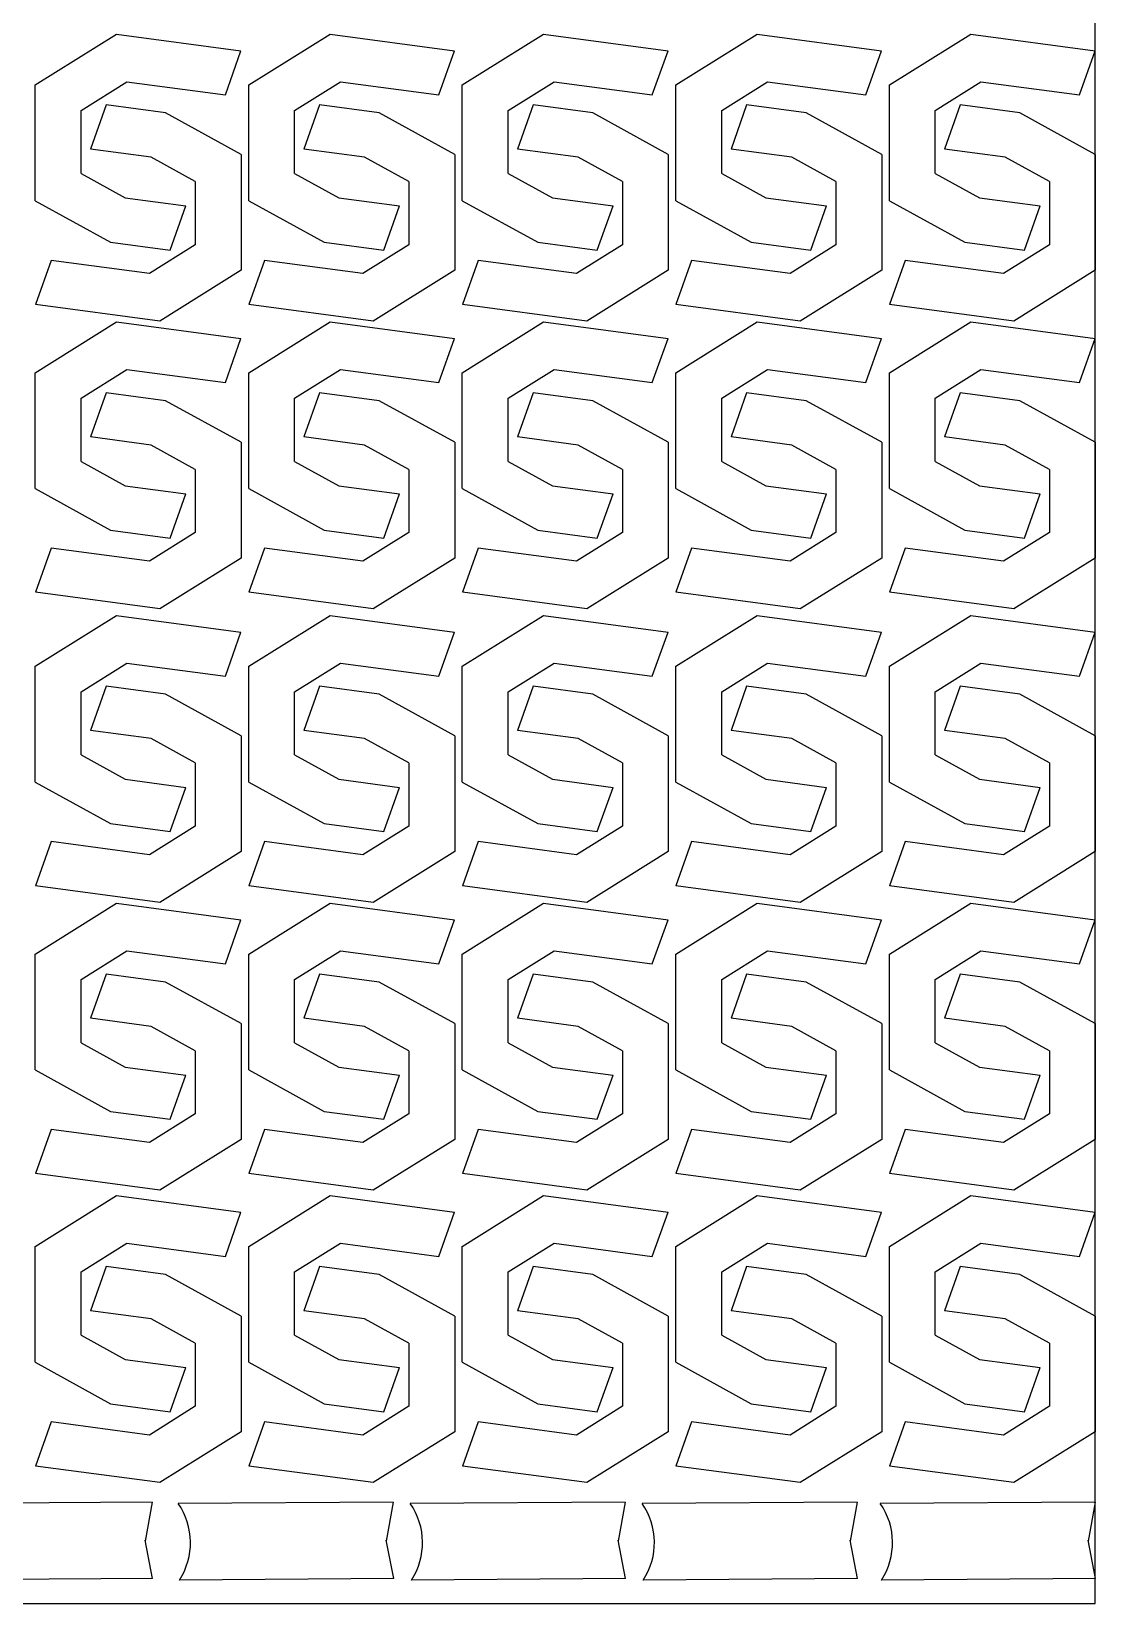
# Model space of a CAD drawing. Header units: millimetres. Extents: x 47861 to 59117, y 10924 to 15324.
# Drawn here: x 58421 to 59117, y 11010 to 12038 of the extents above; entities that cross this region are included whole.
import ezdxf

# ---------------------------------------------------------------- set-up
doc = ezdxf.new("R2010")
doc.units = ezdxf.units.MM

msp = doc.modelspace()

# ---------------------------------------------------------------- linework, layer by layer
at = {"color": 2}
for p, q in [((59117.3, 11009.5), (59117.3, 14809.5)), ((58423.8, 12002.7), (58477, 12036)), ((58477, 12036), (58558.4, 12025.1)), ((58563.5, 12002.7), (58616.7, 12036)), ((58616.7, 12036), (58698.1, 12025.1)), ((58703.2, 12002.7), (58756.4, 12036)), ((58756.4, 12036), (58837.8, 12025.1)), ((58842.9, 12002.7), (58896.1, 12036)), ((58896.1, 12036), (58977.5, 12025.1)), ((58982.6, 12002.7), (59035.8, 12036)), ((59035.8, 12036), (59117.2, 12025.1)), ((58548.2, 11996.2), (58558.4, 12025.1)), ((58687.8, 11996.2), (58698.1, 12025.1)), ((58827.5, 11996.2), (58837.8, 12025.1)), ((58967.2, 11996.2), (58977.5, 12025.1)), ((59106.9, 11996.2), (59117.2, 12025.1)), ((58423.8, 11927), (58423.8, 12002.7)), ((58453.8, 11986.1), (58483.8, 12004.8)), ((58483.8, 12004.8), (58548.2, 11996.2)), ((58563.5, 11927), (58563.5, 12002.7)), ((58593.5, 11986.1), (58623.5, 12004.8)), ((58623.5, 12004.8), (58687.8, 11996.2)), ((58703.2, 11927), (58703.2, 12002.7)), ((58733.2, 11986.1), (58763.2, 12004.8)), ((58763.2, 12004.8), (58827.5, 11996.2)), ((58842.9, 11927), (58842.9, 12002.7)), ((58872.9, 11986.1), (58902.8, 12004.8)), ((58902.8, 12004.8), (58967.2, 11996.2)), ((58982.6, 11927), (58982.6, 12002.7)), ((59012.6, 11986.1), (59042.5, 12004.8)), ((59042.5, 12004.8), (59106.9, 11996.2)), ((58470.1, 11989.6), (58459.9, 11960.7)), ((58509.1, 11984.4), (58470.1, 11989.6)), ((58609.8, 11989.6), (58599.6, 11960.7)), ((58648.8, 11984.4), (58609.8, 11989.6)), ((58749.5, 11989.6), (58739.3, 11960.7)), ((58788.5, 11984.4), (58749.5, 11989.6)), ((58889.2, 11989.6), (58879, 11960.7)), ((58928.2, 11984.4), (58889.2, 11989.6)), ((59028.9, 11989.6), (59018.7, 11960.7)), ((59067.9, 11984.4), (59028.9, 11989.6)), ((58453.8, 11944.8), (58453.8, 11986.1)), ((58558.5, 11957.2), (58509.1, 11984.4)), ((58593.5, 11944.8), (58593.5, 11986.1)), ((58698.2, 11957.2), (58648.8, 11984.4)), ((58733.2, 11944.8), (58733.2, 11986.1)), ((58837.9, 11957.2), (58788.5, 11984.4)), ((58872.9, 11944.8), (58872.9, 11986.1)), ((58977.6, 11957.2), (58928.2, 11984.4)), ((59012.6, 11944.8), (59012.6, 11986.1)), ((59117.3, 11957.2), (59067.9, 11984.4)), ((58499.6, 11955.4), (58459.9, 11960.7)), ((58639.3, 11955.4), (58599.6, 11960.7)), ((58779, 11955.4), (58739.3, 11960.7)), ((58918.7, 11955.4), (58879, 11960.7)), ((59058.4, 11955.4), (59018.7, 11960.7)), ((58528.5, 11939.5), (58499.6, 11955.4)), ((58558.5, 11957.2), (58558.5, 11881.5)), ((58668.2, 11939.5), (58639.3, 11955.4)), ((58698.2, 11957.2), (58698.2, 11881.5)), ((58807.9, 11939.5), (58779, 11955.4)), ((58837.9, 11957.2), (58837.9, 11881.5)), ((58947.6, 11939.5), (58918.7, 11955.4)), ((58977.6, 11957.2), (58977.6, 11881.5)), ((59087.3, 11939.5), (59058.4, 11955.4)), ((59117.3, 11957.2), (59117.3, 11881.5)), ((58453.8, 11944.8), (58482.7, 11928.8)), ((58528.5, 11939.5), (58528.5, 11898.2)), ((58593.5, 11944.8), (58622.4, 11928.8)), ((58668.2, 11939.5), (58668.2, 11898.2)), ((58733.2, 11944.8), (58762.1, 11928.8)), ((58807.9, 11939.5), (58807.9, 11898.2)), ((58872.9, 11944.8), (58901.8, 11928.8)), ((58947.6, 11939.5), (58947.6, 11898.2)), ((59012.6, 11944.8), (59041.5, 11928.8)), ((59087.3, 11939.5), (59087.3, 11898.2)), ((58482.7, 11928.8), (58522.4, 11923.6)), ((58622.4, 11928.8), (58662.1, 11923.6)), ((58762.1, 11928.8), (58801.8, 11923.6)), ((58901.8, 11928.8), (58941.5, 11923.6)), ((59041.5, 11928.8), (59081.2, 11923.6)), ((58423.8, 11927), (58473.1, 11899.8)), ((58512.1, 11894.7), (58522.4, 11923.6)), ((58563.5, 11927), (58612.8, 11899.8)), ((58651.8, 11894.7), (58662.1, 11923.6)), ((58703.2, 11927), (58752.5, 11899.8)), ((58791.5, 11894.7), (58801.8, 11923.6)), ((58842.9, 11927), (58892.2, 11899.8)), ((58931.2, 11894.7), (58941.5, 11923.6)), ((58982.6, 11927), (59031.9, 11899.8)), ((59070.9, 11894.7), (59081.2, 11923.6)), ((58473.1, 11899.8), (58512.1, 11894.7)), ((58528.5, 11898.2), (58498.5, 11879.4)), ((58612.8, 11899.8), (58651.8, 11894.7)), ((58668.2, 11898.2), (58638.2, 11879.4)), ((58752.5, 11899.8), (58791.5, 11894.7)), ((58807.9, 11898.2), (58777.9, 11879.4)), ((58892.2, 11899.8), (58931.2, 11894.7)), ((58947.6, 11898.2), (58917.6, 11879.4)), ((59031.9, 11899.8), (59070.9, 11894.7)), ((59087.3, 11898.2), (59057.3, 11879.4)), ((58434.1, 11888), (58423.9, 11859.1)), ((58498.5, 11879.4), (58434.1, 11888)), ((58573.8, 11888), (58563.6, 11859.1)), ((58638.2, 11879.4), (58573.8, 11888)), ((58713.5, 11888), (58703.3, 11859.1)), ((58777.9, 11879.4), (58713.5, 11888)), ((58853.2, 11888), (58843, 11859.1)), ((58917.6, 11879.4), (58853.2, 11888)), ((58992.9, 11888), (58982.7, 11859.1)), ((59057.3, 11879.4), (58992.9, 11888)), ((58558.5, 11881.5), (58505.3, 11848.3)), ((58698.2, 11881.5), (58644.9, 11848.3)), ((58837.9, 11881.5), (58784.6, 11848.3)), ((58977.6, 11881.5), (58924.3, 11848.3)), ((59117.3, 11881.5), (59064, 11848.3)), ((58505.3, 11848.3), (58423.9, 11859.1)), ((58644.9, 11848.3), (58563.6, 11859.1)), ((58784.6, 11848.3), (58703.3, 11859.1)), ((58924.3, 11848.3), (58843, 11859.1)), ((59064, 11848.3), (58982.7, 11859.1)), ((58423.8, 11814.5), (58477, 11847.7)), ((58477, 11847.7), (58558.4, 11836.9)), ((58563.5, 11814.5), (58616.7, 11847.7)), ((58616.7, 11847.7), (58698.1, 11836.9)), ((58703.2, 11814.5), (58756.4, 11847.7)), ((58756.4, 11847.7), (58837.8, 11836.9)), ((58842.9, 11814.5), (58896.1, 11847.7)), ((58896.1, 11847.7), (58977.5, 11836.9)), ((58982.6, 11814.5), (59035.8, 11847.7)), ((59035.8, 11847.7), (59117.2, 11836.9)), ((58548.2, 11808), (58558.4, 11836.9)), ((58687.8, 11808), (58698.1, 11836.9)), ((58827.5, 11808), (58837.8, 11836.9)), ((58967.2, 11808), (58977.5, 11836.9)), ((59106.9, 11808), (59117.2, 11836.9)), ((58423.8, 11738.8), (58423.8, 11814.5)), ((58453.8, 11797.8), (58483.8, 11816.6)), ((58483.8, 11816.6), (58548.2, 11808)), ((58563.5, 11738.8), (58563.5, 11814.5)), ((58593.5, 11797.8), (58623.5, 11816.6)), ((58623.5, 11816.6), (58687.8, 11808)), ((58703.2, 11738.8), (58703.2, 11814.5)), ((58733.2, 11797.8), (58763.2, 11816.6)), ((58763.2, 11816.6), (58827.5, 11808)), ((58842.9, 11738.8), (58842.9, 11814.5)), ((58872.9, 11797.8), (58902.8, 11816.6)), ((58902.8, 11816.6), (58967.2, 11808)), ((58982.6, 11738.8), (58982.6, 11814.5)), ((59012.6, 11797.8), (59042.5, 11816.6)), ((59042.5, 11816.6), (59106.9, 11808)), ((58453.8, 11756.5), (58453.8, 11797.8)), ((58470.1, 11801.4), (58459.9, 11772.5)), ((58509.1, 11796.2), (58470.1, 11801.4)), ((58558.5, 11769), (58509.1, 11796.2)), ((58593.5, 11756.5), (58593.5, 11797.8)), ((58609.8, 11801.4), (58599.6, 11772.5)), ((58648.8, 11796.2), (58609.8, 11801.4)), ((58698.2, 11769), (58648.8, 11796.2)), ((58733.2, 11756.5), (58733.2, 11797.8)), ((58749.5, 11801.4), (58739.3, 11772.5)), ((58788.5, 11796.2), (58749.5, 11801.4)), ((58837.9, 11769), (58788.5, 11796.2)), ((58872.9, 11756.5), (58872.9, 11797.8)), ((58889.2, 11801.4), (58879, 11772.5)), ((58928.2, 11796.2), (58889.2, 11801.4)), ((58977.6, 11769), (58928.2, 11796.2)), ((59012.6, 11756.5), (59012.6, 11797.8)), ((59028.9, 11801.4), (59018.7, 11772.5)), ((59067.9, 11796.2), (59028.9, 11801.4)), ((59117.3, 11769), (59067.9, 11796.2)), ((58499.6, 11767.2), (58459.9, 11772.5)), ((58528.5, 11751.2), (58499.6, 11767.2)), ((58558.5, 11769), (58558.5, 11693.3)), ((58639.3, 11767.2), (58599.6, 11772.5)), ((58668.2, 11751.2), (58639.3, 11767.2)), ((58698.2, 11769), (58698.2, 11693.3)), ((58779, 11767.2), (58739.3, 11772.5)), ((58807.9, 11751.2), (58779, 11767.2)), ((58837.9, 11769), (58837.9, 11693.3)), ((58918.7, 11767.2), (58879, 11772.5)), ((58947.6, 11751.2), (58918.7, 11767.2)), ((58977.6, 11769), (58977.6, 11693.3)), ((59058.4, 11767.2), (59018.7, 11772.5)), ((59087.3, 11751.2), (59058.4, 11767.2)), ((59117.3, 11769), (59117.3, 11693.3)), ((58453.8, 11756.5), (58482.7, 11740.6)), ((58593.5, 11756.5), (58622.4, 11740.6)), ((58733.2, 11756.5), (58762.1, 11740.6)), ((58872.9, 11756.5), (58901.8, 11740.6)), ((59012.6, 11756.5), (59041.5, 11740.6)), ((58528.5, 11751.2), (58528.5, 11709.9)), ((58668.2, 11751.2), (58668.2, 11709.9)), ((58807.9, 11751.2), (58807.9, 11709.9)), ((58947.6, 11751.2), (58947.6, 11709.9)), ((59087.3, 11751.2), (59087.3, 11709.9)), ((58423.8, 11738.8), (58473.1, 11711.6)), ((58482.7, 11740.6), (58522.4, 11735.3)), ((58512.1, 11706.4), (58522.4, 11735.3)), ((58563.5, 11738.8), (58612.8, 11711.6)), ((58622.4, 11740.6), (58662.1, 11735.3)), ((58651.8, 11706.4), (58662.1, 11735.3)), ((58703.2, 11738.8), (58752.5, 11711.6)), ((58762.1, 11740.6), (58801.8, 11735.3)), ((58791.5, 11706.4), (58801.8, 11735.3)), ((58842.9, 11738.8), (58892.2, 11711.6)), ((58901.8, 11740.6), (58941.5, 11735.3)), ((58931.2, 11706.4), (58941.5, 11735.3)), ((58982.6, 11738.8), (59031.9, 11711.6)), ((59041.5, 11740.6), (59081.2, 11735.3)), ((59070.9, 11706.4), (59081.2, 11735.3)), ((58473.1, 11711.6), (58512.1, 11706.4)), ((58612.8, 11711.6), (58651.8, 11706.4)), ((58752.5, 11711.6), (58791.5, 11706.4)), ((58892.2, 11711.6), (58931.2, 11706.4)), ((59031.9, 11711.6), (59070.9, 11706.4)), ((58528.5, 11709.9), (58498.5, 11691.2)), ((58668.2, 11709.9), (58638.2, 11691.2)), ((58807.9, 11709.9), (58777.9, 11691.2)), ((58947.6, 11709.9), (58917.6, 11691.2)), ((59087.3, 11709.9), (59057.3, 11691.2)), ((58434.1, 11699.8), (58423.9, 11670.9)), ((58498.5, 11691.2), (58434.1, 11699.8)), ((58558.5, 11693.3), (58505.3, 11660)), ((58573.8, 11699.8), (58563.6, 11670.9)), ((58638.2, 11691.2), (58573.8, 11699.8)), ((58698.2, 11693.3), (58644.9, 11660)), ((58713.5, 11699.8), (58703.3, 11670.9)), ((58777.9, 11691.2), (58713.5, 11699.8)), ((58837.9, 11693.3), (58784.6, 11660)), ((58853.2, 11699.8), (58843, 11670.9)), ((58917.6, 11691.2), (58853.2, 11699.8)), ((58977.6, 11693.3), (58924.3, 11660)), ((58992.9, 11699.8), (58982.7, 11670.9)), ((59057.3, 11691.2), (58992.9, 11699.8)), ((59117.3, 11693.3), (59064, 11660)), ((58505.3, 11660), (58423.9, 11670.9)), ((58644.9, 11660), (58563.6, 11670.9)), ((58784.6, 11660), (58703.3, 11670.9)), ((58924.3, 11660), (58843, 11670.9)), ((59064, 11660), (58982.7, 11670.9)), ((58423.8, 11622.5), (58477, 11655.8)), ((58477, 11655.8), (58558.4, 11644.9)), ((58563.5, 11622.5), (58616.7, 11655.8)), ((58616.7, 11655.8), (58698.1, 11644.9)), ((58703.2, 11622.5), (58756.4, 11655.8)), ((58756.4, 11655.8), (58837.8, 11644.9)), ((58842.9, 11622.5), (58896.1, 11655.8)), ((58896.1, 11655.8), (58977.5, 11644.9)), ((58982.6, 11622.5), (59035.8, 11655.8)), ((59035.8, 11655.8), (59117.2, 11644.9)), ((58548.2, 11616), (58558.4, 11644.9)), ((58687.8, 11616), (58698.1, 11644.9)), ((58827.5, 11616), (58837.8, 11644.9)), ((58967.2, 11616), (58977.5, 11644.9)), ((59106.9, 11616), (59117.2, 11644.9)), ((58423.8, 11546.8), (58423.8, 11622.5)), ((58453.8, 11605.9), (58483.8, 11624.6)), ((58483.8, 11624.6), (58548.2, 11616)), ((58563.5, 11546.8), (58563.5, 11622.5)), ((58593.5, 11605.9), (58623.5, 11624.6)), ((58623.5, 11624.6), (58687.8, 11616)), ((58703.2, 11546.8), (58703.2, 11622.5)), ((58733.2, 11605.9), (58763.2, 11624.6)), ((58763.2, 11624.6), (58827.5, 11616)), ((58842.9, 11546.8), (58842.9, 11622.5)), ((58872.9, 11605.9), (58902.8, 11624.6)), ((58902.8, 11624.6), (58967.2, 11616)), ((58982.6, 11546.8), (58982.6, 11622.5)), ((59012.6, 11605.9), (59042.5, 11624.6)), ((59042.5, 11624.6), (59106.9, 11616)), ((58470.1, 11609.4), (58459.9, 11580.5)), ((58509.1, 11604.2), (58470.1, 11609.4)), ((58609.8, 11609.4), (58599.6, 11580.5)), ((58648.8, 11604.2), (58609.8, 11609.4)), ((58749.5, 11609.4), (58739.3, 11580.5)), ((58788.5, 11604.2), (58749.5, 11609.4)), ((58889.2, 11609.4), (58879, 11580.5)), ((58928.2, 11604.2), (58889.2, 11609.4)), ((59028.9, 11609.4), (59018.7, 11580.5)), ((59067.9, 11604.2), (59028.9, 11609.4)), ((58453.8, 11564.6), (58453.8, 11605.9)), ((58558.5, 11577), (58509.1, 11604.2)), ((58593.5, 11564.6), (58593.5, 11605.9)), ((58698.2, 11577), (58648.8, 11604.2)), ((58733.2, 11564.6), (58733.2, 11605.9)), ((58837.9, 11577), (58788.5, 11604.2)), ((58872.9, 11564.6), (58872.9, 11605.9)), ((58977.6, 11577), (58928.2, 11604.2)), ((59012.6, 11564.6), (59012.6, 11605.9)), ((59117.3, 11577), (59067.9, 11604.2)), ((58499.6, 11575.2), (58459.9, 11580.5)), ((58639.3, 11575.2), (58599.6, 11580.5)), ((58779, 11575.2), (58739.3, 11580.5)), ((58918.7, 11575.2), (58879, 11580.5)), ((59058.4, 11575.2), (59018.7, 11580.5)), ((58528.5, 11559.3), (58499.6, 11575.2)), ((58558.5, 11577), (58558.5, 11501.3)), ((58668.2, 11559.3), (58639.3, 11575.2)), ((58698.2, 11577), (58698.2, 11501.3)), ((58807.9, 11559.3), (58779, 11575.2)), ((58837.9, 11577), (58837.9, 11501.3)), ((58947.6, 11559.3), (58918.7, 11575.2)), ((58977.6, 11577), (58977.6, 11501.3)), ((59087.3, 11559.3), (59058.4, 11575.2)), ((59117.3, 11577), (59117.3, 11501.3)), ((58453.8, 11564.6), (58482.7, 11548.6)), ((58528.5, 11559.3), (58528.5, 11518)), ((58593.5, 11564.6), (58622.4, 11548.6)), ((58668.2, 11559.3), (58668.2, 11518)), ((58733.2, 11564.6), (58762.1, 11548.6)), ((58807.9, 11559.3), (58807.9, 11518)), ((58872.9, 11564.6), (58901.8, 11548.6)), ((58947.6, 11559.3), (58947.6, 11518)), ((59012.6, 11564.6), (59041.5, 11548.6)), ((59087.3, 11559.3), (59087.3, 11518)), ((58423.8, 11546.8), (58473.1, 11519.6)), ((58482.7, 11548.6), (58522.4, 11543.3)), ((58563.5, 11546.8), (58612.8, 11519.6)), ((58622.4, 11548.6), (58662.1, 11543.3)), ((58703.2, 11546.8), (58752.5, 11519.6)), ((58762.1, 11548.6), (58801.8, 11543.3)), ((58842.9, 11546.8), (58892.2, 11519.6)), ((58901.8, 11548.6), (58941.5, 11543.3)), ((58982.6, 11546.8), (59031.9, 11519.6)), ((59041.5, 11548.6), (59081.2, 11543.3)), ((58512.1, 11514.4), (58522.4, 11543.3)), ((58651.8, 11514.4), (58662.1, 11543.3)), ((58791.5, 11514.4), (58801.8, 11543.3)), ((58931.2, 11514.4), (58941.5, 11543.3)), ((59070.9, 11514.4), (59081.2, 11543.3)), ((58473.1, 11519.6), (58512.1, 11514.4)), ((58528.5, 11518), (58498.5, 11499.2)), ((58612.8, 11519.6), (58651.8, 11514.4)), ((58668.2, 11518), (58638.2, 11499.2)), ((58752.5, 11519.6), (58791.5, 11514.4)), ((58807.9, 11518), (58777.9, 11499.2)), ((58892.2, 11519.6), (58931.2, 11514.4)), ((58947.6, 11518), (58917.6, 11499.2)), ((59031.9, 11519.6), (59070.9, 11514.4)), ((59087.3, 11518), (59057.3, 11499.2)), ((58434.1, 11507.8), (58423.9, 11478.9)), ((58498.5, 11499.2), (58434.1, 11507.8)), ((58573.8, 11507.8), (58563.6, 11478.9)), ((58638.2, 11499.2), (58573.8, 11507.8)), ((58713.5, 11507.8), (58703.3, 11478.9)), ((58777.9, 11499.2), (58713.5, 11507.8)), ((58853.2, 11507.8), (58843, 11478.9)), ((58917.6, 11499.2), (58853.2, 11507.8)), ((58992.9, 11507.8), (58982.7, 11478.9)), ((59057.3, 11499.2), (58992.9, 11507.8)), ((58558.5, 11501.3), (58505.3, 11468.1)), ((58698.2, 11501.3), (58644.9, 11468.1)), ((58837.9, 11501.3), (58784.6, 11468.1)), ((58977.6, 11501.3), (58924.3, 11468.1)), ((59117.3, 11501.3), (59064, 11468.1)), ((58505.3, 11468.1), (58423.9, 11478.9)), ((58644.9, 11468.1), (58563.6, 11478.9)), ((58784.6, 11468.1), (58703.3, 11478.9)), ((58924.3, 11468.1), (58843, 11478.9)), ((59064, 11468.1), (58982.7, 11478.9)), ((58423.8, 11434.3), (58477, 11467.5)), ((58477, 11467.5), (58558.4, 11456.7)), ((58563.5, 11434.3), (58616.7, 11467.5)), ((58616.7, 11467.5), (58698.1, 11456.7)), ((58703.2, 11434.3), (58756.4, 11467.5)), ((58756.4, 11467.5), (58837.8, 11456.7)), ((58842.9, 11434.3), (58896.1, 11467.5)), ((58896.1, 11467.5), (58977.5, 11456.7)), ((58982.6, 11434.3), (59035.8, 11467.5)), ((59035.8, 11467.5), (59117.2, 11456.7)), ((58548.2, 11427.8), (58558.4, 11456.7)), ((58687.8, 11427.8), (58698.1, 11456.7)), ((58827.5, 11427.8), (58837.8, 11456.7)), ((58967.2, 11427.8), (58977.5, 11456.7)), ((59106.9, 11427.8), (59117.2, 11456.7)), ((58423.8, 11358.6), (58423.8, 11434.3)), ((58453.8, 11417.6), (58483.8, 11436.4)), ((58483.8, 11436.4), (58548.2, 11427.8)), ((58563.5, 11358.6), (58563.5, 11434.3)), ((58593.5, 11417.6), (58623.5, 11436.4)), ((58623.5, 11436.4), (58687.8, 11427.8)), ((58703.2, 11358.6), (58703.2, 11434.3)), ((58733.2, 11417.6), (58763.2, 11436.4)), ((58763.2, 11436.4), (58827.5, 11427.8)), ((58842.9, 11358.6), (58842.9, 11434.3)), ((58872.9, 11417.6), (58902.8, 11436.4)), ((58902.8, 11436.4), (58967.2, 11427.8)), ((58982.6, 11358.6), (58982.6, 11434.3)), ((59012.6, 11417.6), (59042.5, 11436.4)), ((59042.5, 11436.4), (59106.9, 11427.8)), ((58453.8, 11376.3), (58453.8, 11417.6)), ((58470.1, 11421.2), (58459.9, 11392.3)), ((58509.1, 11416), (58470.1, 11421.2)), ((58558.5, 11388.8), (58509.1, 11416)), ((58593.5, 11376.3), (58593.5, 11417.6)), ((58609.8, 11421.2), (58599.6, 11392.3)), ((58648.8, 11416), (58609.8, 11421.2)), ((58698.2, 11388.8), (58648.8, 11416)), ((58733.2, 11376.3), (58733.2, 11417.6)), ((58749.5, 11421.2), (58739.3, 11392.3)), ((58788.5, 11416), (58749.5, 11421.2)), ((58837.9, 11388.8), (58788.5, 11416)), ((58872.9, 11376.3), (58872.9, 11417.6)), ((58889.2, 11421.2), (58879, 11392.3)), ((58928.2, 11416), (58889.2, 11421.2)), ((58977.6, 11388.8), (58928.2, 11416)), ((59012.6, 11376.3), (59012.6, 11417.6)), ((59028.9, 11421.2), (59018.7, 11392.3)), ((59067.9, 11416), (59028.9, 11421.2)), ((59117.3, 11388.8), (59067.9, 11416)), ((58499.6, 11387), (58459.9, 11392.3)), ((58528.5, 11371), (58499.6, 11387)), ((58558.5, 11388.8), (58558.5, 11313.1)), ((58639.3, 11387), (58599.6, 11392.3)), ((58668.2, 11371), (58639.3, 11387)), ((58698.2, 11388.8), (58698.2, 11313.1)), ((58779, 11387), (58739.3, 11392.3)), ((58807.9, 11371), (58779, 11387)), ((58837.9, 11388.8), (58837.9, 11313.1)), ((58918.7, 11387), (58879, 11392.3)), ((58947.6, 11371), (58918.7, 11387)), ((58977.6, 11388.8), (58977.6, 11313.1)), ((59058.4, 11387), (59018.7, 11392.3)), ((59087.3, 11371), (59058.4, 11387)), ((59117.3, 11388.8), (59117.3, 11313.1)), ((58453.8, 11376.3), (58482.7, 11360.4)), ((58593.5, 11376.3), (58622.4, 11360.4)), ((58733.2, 11376.3), (58762.1, 11360.4)), ((58872.9, 11376.3), (58901.8, 11360.4)), ((59012.6, 11376.3), (59041.5, 11360.4)), ((58528.5, 11371), (58528.5, 11329.7)), ((58668.2, 11371), (58668.2, 11329.7)), ((58807.9, 11371), (58807.9, 11329.7)), ((58947.6, 11371), (58947.6, 11329.7)), ((59087.3, 11371), (59087.3, 11329.7)), ((58423.8, 11358.6), (58473.1, 11331.4)), ((58482.7, 11360.4), (58522.4, 11355.1)), ((58512.1, 11326.2), (58522.4, 11355.1)), ((58563.5, 11358.6), (58612.8, 11331.4)), ((58622.4, 11360.4), (58662.1, 11355.1)), ((58651.8, 11326.2), (58662.1, 11355.1)), ((58703.2, 11358.6), (58752.5, 11331.4)), ((58762.1, 11360.4), (58801.8, 11355.1)), ((58791.5, 11326.2), (58801.8, 11355.1)), ((58842.9, 11358.6), (58892.2, 11331.4)), ((58901.8, 11360.4), (58941.5, 11355.1)), ((58931.2, 11326.2), (58941.5, 11355.1)), ((58982.6, 11358.6), (59031.9, 11331.4)), ((59041.5, 11360.4), (59081.2, 11355.1)), ((59070.9, 11326.2), (59081.2, 11355.1)), ((58473.1, 11331.4), (58512.1, 11326.2)), ((58612.8, 11331.4), (58651.8, 11326.2)), ((58752.5, 11331.4), (58791.5, 11326.2)), ((58892.2, 11331.4), (58931.2, 11326.2)), ((59031.9, 11331.4), (59070.9, 11326.2)), ((58528.5, 11329.7), (58498.5, 11311)), ((58668.2, 11329.7), (58638.2, 11311)), ((58807.9, 11329.7), (58777.9, 11311)), ((58947.6, 11329.7), (58917.6, 11311)), ((59087.3, 11329.7), (59057.3, 11311)), ((58434.1, 11319.6), (58423.9, 11290.7)), ((58498.5, 11311), (58434.1, 11319.6)), ((58558.5, 11313.1), (58505.3, 11279.8)), ((58573.8, 11319.6), (58563.6, 11290.7)), ((58638.2, 11311), (58573.8, 11319.6)), ((58698.2, 11313.1), (58644.9, 11279.8)), ((58713.5, 11319.6), (58703.3, 11290.7)), ((58777.9, 11311), (58713.5, 11319.6)), ((58837.9, 11313.1), (58784.6, 11279.8)), ((58853.2, 11319.6), (58843, 11290.7)), ((58917.6, 11311), (58853.2, 11319.6)), ((58977.6, 11313.1), (58924.3, 11279.8)), ((58992.9, 11319.6), (58982.7, 11290.7)), ((59057.3, 11311), (58992.9, 11319.6)), ((59117.3, 11313.1), (59064, 11279.8)), ((58505.3, 11279.8), (58423.9, 11290.7)), ((58644.9, 11279.8), (58563.6, 11290.7)), ((58784.6, 11279.8), (58703.3, 11290.7)), ((58924.3, 11279.8), (58843, 11290.7)), ((59064, 11279.8), (58982.7, 11290.7)), ((58423.8, 11243), (58477, 11276.3)), ((58477, 11276.3), (58558.4, 11265.4)), ((58563.5, 11243), (58616.7, 11276.3)), ((58616.7, 11276.3), (58698.1, 11265.4)), ((58703.2, 11243), (58756.4, 11276.3)), ((58756.4, 11276.3), (58837.8, 11265.4)), ((58842.9, 11243), (58896.1, 11276.3)), ((58896.1, 11276.3), (58977.5, 11265.4)), ((58982.6, 11243), (59035.8, 11276.3)), ((59035.8, 11276.3), (59117.2, 11265.4)), ((58548.2, 11236.5), (58558.4, 11265.4)), ((58687.8, 11236.5), (58698.1, 11265.4)), ((58827.5, 11236.5), (58837.8, 11265.4)), ((58967.2, 11236.5), (58977.5, 11265.4)), ((59106.9, 11236.5), (59117.2, 11265.4)), ((58423.8, 11167.3), (58423.8, 11243)), ((58453.8, 11226.4), (58483.8, 11245.1)), ((58483.8, 11245.1), (58548.2, 11236.5)), ((58563.5, 11167.3), (58563.5, 11243)), ((58593.5, 11226.4), (58623.5, 11245.1)), ((58623.5, 11245.1), (58687.8, 11236.5)), ((58703.2, 11167.3), (58703.2, 11243)), ((58733.2, 11226.4), (58763.2, 11245.1)), ((58763.2, 11245.1), (58827.5, 11236.5)), ((58842.9, 11167.3), (58842.9, 11243)), ((58872.9, 11226.4), (58902.8, 11245.1)), ((58902.8, 11245.1), (58967.2, 11236.5)), ((58982.6, 11167.3), (58982.6, 11243)), ((59012.6, 11226.4), (59042.5, 11245.1)), ((59042.5, 11245.1), (59106.9, 11236.5)), ((58470.1, 11229.9), (58459.9, 11201)), ((58509.1, 11224.7), (58470.1, 11229.9)), ((58609.8, 11229.9), (58599.6, 11201)), ((58648.8, 11224.7), (58609.8, 11229.9)), ((58749.5, 11229.9), (58739.3, 11201)), ((58788.5, 11224.7), (58749.5, 11229.9)), ((58889.2, 11229.9), (58879, 11201)), ((58928.2, 11224.7), (58889.2, 11229.9)), ((59028.9, 11229.9), (59018.7, 11201)), ((59067.9, 11224.7), (59028.9, 11229.9)), ((58453.8, 11185.1), (58453.8, 11226.4)), ((58558.5, 11197.5), (58509.1, 11224.7)), ((58593.5, 11185.1), (58593.5, 11226.4)), ((58698.2, 11197.5), (58648.8, 11224.7)), ((58733.2, 11185.1), (58733.2, 11226.4)), ((58837.9, 11197.5), (58788.5, 11224.7)), ((58872.9, 11185.1), (58872.9, 11226.4)), ((58977.6, 11197.5), (58928.2, 11224.7)), ((59012.6, 11185.1), (59012.6, 11226.4)), ((59117.3, 11197.5), (59067.9, 11224.7)), ((58499.6, 11195.7), (58459.9, 11201)), ((58558.5, 11197.5), (58558.5, 11121.8)), ((58639.3, 11195.7), (58599.6, 11201)), ((58698.2, 11197.5), (58698.2, 11121.8)), ((58779, 11195.7), (58739.3, 11201)), ((58837.9, 11197.5), (58837.9, 11121.8)), ((58918.7, 11195.7), (58879, 11201)), ((58977.6, 11197.5), (58977.6, 11121.8)), ((59058.4, 11195.7), (59018.7, 11201)), ((59117.3, 11197.5), (59117.3, 11121.8)), ((58528.5, 11179.8), (58499.6, 11195.7)), ((58668.2, 11179.8), (58639.3, 11195.7)), ((58807.9, 11179.8), (58779, 11195.7)), ((58947.6, 11179.8), (58918.7, 11195.7)), ((59087.3, 11179.8), (59058.4, 11195.7)), ((58453.8, 11185.1), (58482.7, 11169.1)), ((58528.5, 11179.8), (58528.5, 11138.5)), ((58593.5, 11185.1), (58622.4, 11169.1)), ((58668.2, 11179.8), (58668.2, 11138.5)), ((58733.2, 11185.1), (58762.1, 11169.1)), ((58807.9, 11179.8), (58807.9, 11138.5)), ((58872.9, 11185.1), (58901.8, 11169.1)), ((58947.6, 11179.8), (58947.6, 11138.5)), ((59012.6, 11185.1), (59041.5, 11169.1)), ((59087.3, 11179.8), (59087.3, 11138.5)), ((58423.8, 11167.3), (58473.1, 11140.1)), ((58482.7, 11169.1), (58522.4, 11163.8)), ((58563.5, 11167.3), (58612.8, 11140.1)), ((58622.4, 11169.1), (58662.1, 11163.8)), ((58703.2, 11167.3), (58752.5, 11140.1)), ((58762.1, 11169.1), (58801.8, 11163.8)), ((58842.9, 11167.3), (58892.2, 11140.1)), ((58901.8, 11169.1), (58941.5, 11163.8)), ((58982.6, 11167.3), (59031.9, 11140.1)), ((59041.5, 11169.1), (59081.2, 11163.8)), ((58512.1, 11134.9), (58522.4, 11163.8)), ((58651.8, 11134.9), (58662.1, 11163.8)), ((58791.5, 11134.9), (58801.8, 11163.8)), ((58931.2, 11134.9), (58941.5, 11163.8)), ((59070.9, 11134.9), (59081.2, 11163.8)), ((58473.1, 11140.1), (58512.1, 11134.9)), ((58528.5, 11138.5), (58498.5, 11119.7)), ((58612.8, 11140.1), (58651.8, 11134.9)), ((58668.2, 11138.5), (58638.2, 11119.7)), ((58752.5, 11140.1), (58791.5, 11134.9)), ((58807.9, 11138.5), (58777.9, 11119.7)), ((58892.2, 11140.1), (58931.2, 11134.9)), ((58947.6, 11138.5), (58917.6, 11119.7)), ((59031.9, 11140.1), (59070.9, 11134.9)), ((59087.3, 11138.5), (59057.3, 11119.7)), ((58434.1, 11128.3), (58423.9, 11099.4)), ((58498.5, 11119.7), (58434.1, 11128.3)), ((58573.8, 11128.3), (58563.6, 11099.4)), ((58638.2, 11119.7), (58573.8, 11128.3)), ((58713.5, 11128.3), (58703.3, 11099.4)), ((58777.9, 11119.7), (58713.5, 11128.3)), ((58853.2, 11128.3), (58843, 11099.4)), ((58917.6, 11119.7), (58853.2, 11128.3)), ((58992.9, 11128.3), (58982.7, 11099.4)), ((59057.3, 11119.7), (58992.9, 11128.3)), ((58558.5, 11121.8), (58505.3, 11088.6)), ((58698.2, 11121.8), (58644.9, 11088.6)), ((58837.9, 11121.8), (58784.6, 11088.6)), ((58977.6, 11121.8), (58924.3, 11088.6)), ((59117.3, 11121.8), (59064, 11088.6)), ((58505.3, 11088.6), (58423.9, 11099.4)), ((58644.9, 11088.6), (58563.6, 11099.4)), ((58784.6, 11088.6), (58703.3, 11099.4)), ((58924.3, 11088.6), (58843, 11099.4)), ((59064, 11088.6), (58982.7, 11099.4)), ((57617.3, 11009.5), (59117.3, 11009.5))]:
    msp.add_line(p, q, dxfattribs=at)
at = {"color": 3}
for p, q in [((58500.2, 11075.9), (58359.6, 11074.9)), ((58658, 11075.9), (58517.4, 11074.9)), ((58809.7, 11075.9), (58669.1, 11074.9)), ((58961.5, 11075.9), (58820.8, 11074.9)), ((59117.2, 11075.9), (58976.6, 11074.9)), ((58500.5, 11025.9), (58360.4, 11024.9)), ((58658.3, 11025.9), (58518.1, 11024.9)), ((58810, 11025.9), (58669.9, 11024.9)), ((58961.7, 11025.9), (58821.6, 11024.9)), ((59117.5, 11025.9), (58977.4, 11024.9))]:
    msp.add_line(p, q, dxfattribs=at)
at = {"color": 1}
for p, q in [((58500.2, 11075.9), (58495.7, 11050.4)), ((58658, 11075.9), (58653.4, 11050.4)), ((58809.7, 11075.9), (58805.2, 11050.4)), ((58961.5, 11075.9), (58956.9, 11050.4)), ((59117.2, 11075.9), (59112.7, 11050.4)), ((58500.5, 11025.9), (58495.7, 11050.9)), ((58658.3, 11025.9), (58653.4, 11050.9)), ((58810, 11025.9), (58805.2, 11050.9)), ((58961.7, 11025.9), (58956.9, 11050.9)), ((59117.5, 11025.9), (59112.7, 11050.9))]:
    msp.add_line(p, q, dxfattribs=at)
at = {"color": 3}
for centre in [(58480.9, 11049.3), (58632.7, 11049.3), (58784.4, 11049.3), (58940.2, 11049.3)]:
    msp.add_arc(centre, 44.5, 326.6976, 35.0607, dxfattribs=at)

doc.saveas('drawing.dxf')
